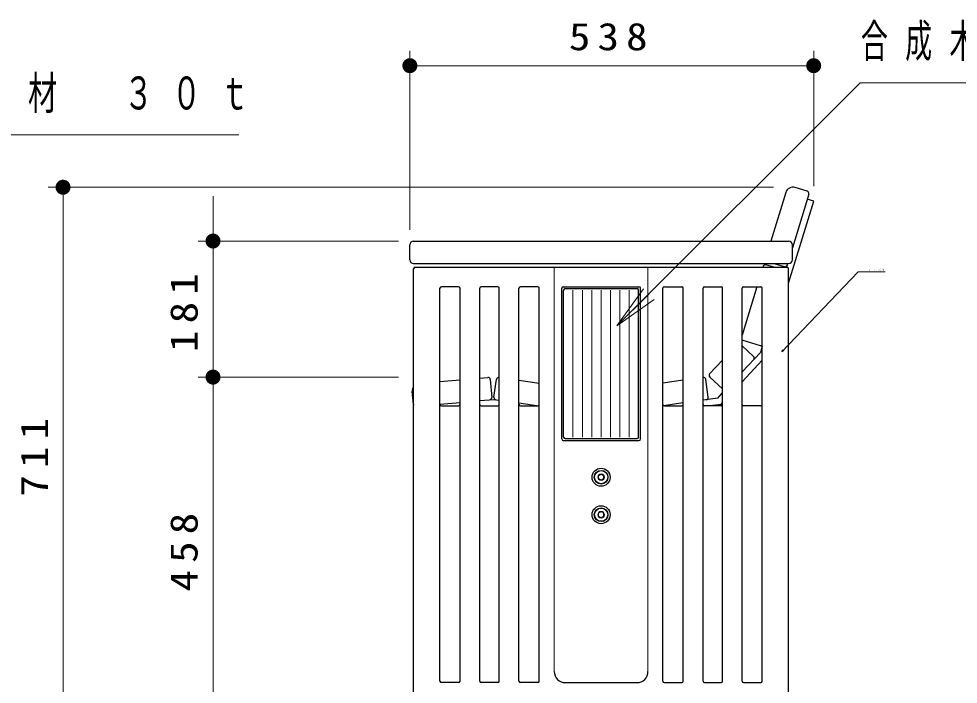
# Model space of a CAD drawing. Units: millimetres on the paper, scale 1:20. Extents: x -365 to 0, y 0 to 257.
# Drawn here: x -210.6 to -148, y 110.6 to 154.9 of the extents above; entities that cross this region are included whole.
import ezdxf

# ---------------------------------------------------------------- set-up
doc = ezdxf.new("R2010")
doc.units = ezdxf.units.MM
doc.layers.add('1_20', color=7, linetype='Continuous', lineweight=25)
doc.styles.add('ＭＳ ゴシック', font='')
doc.styles.get('ＭＳ ゴシック').set_extended_font_data('MS Gothic')

# ---------------------------------------------------------------- blocks, each defined once
blk = doc.blocks.new('filled_dot')
at = {"color": 0, "linetype": 'Continuous', "lineweight": -2, "const_width": 1.25}
blk.add_lwpolyline([(-0.625, 0, 1), (0.625, 0, 1)], format="xyb", close=True, dxfattribs=at)

msp = doc.modelspace()

# ---------------------------------------------------------------- linework, layer by layer
at = {"layer": '1_20', "lineweight": 13}
for p, q in [((-184.559, 140.862), (-184.559, 152.808)), ((-157.636, 143.776), (-157.636, 152.808)), ((-184.559, 151.808), (-157.636, 151.808)), ((-160.314, 143.701), (-208.684, 143.701)), ((-207.684, 108.162), (-207.684, 143.701)), ((-197.684, 128.038), (-197.684, 143.112)), ((-185.309, 140.112), (-198.684, 140.112)), ((-174.934, 138.362), (-174.934, 111.412)), ((-168.684, 138.362), (-168.684, 111.412)), ((-173.684, 127.037), (-173.684, 136.837)), ((-173.059, 127.037), (-173.059, 136.837)), ((-172.434, 127.037), (-172.434, 136.837)), ((-171.809, 127.037), (-171.809, 136.837)), ((-171.184, 127.037), (-171.184, 136.837)), ((-170.756, 134.451), (-168.988, 136.926)), ((-170.756, 134.451), (-168.635, 136.573)), ((-170.559, 127.037), (-170.559, 136.837)), ((-169.934, 127.037), (-169.934, 136.837)), ((-168.281, 136.219), (-170.756, 134.451)), ((-197.684, 105.162), (-197.684, 134.038)), ((-185.309, 131.038), (-198.684, 131.038)), ((-185.309, 131.038), (-198.684, 131.038)), ((-171.976, 124.458), (-171.809, 124.554)), ((-171.976, 124.458), (-171.976, 124.266)), ((-171.976, 124.266), (-171.809, 124.169)), ((-171.809, 124.554), (-171.642, 124.458)), ((-171.809, 124.169), (-171.642, 124.266)), ((-171.642, 124.458), (-171.642, 124.266)), ((-171.976, 121.958), (-171.809, 122.054)), ((-171.976, 121.958), (-171.976, 121.766)), ((-171.976, 121.766), (-171.809, 121.669)), ((-171.809, 122.054), (-171.642, 121.958)), ((-171.809, 121.669), (-171.642, 121.766)), ((-171.642, 121.958), (-171.642, 121.766))]:
    msp.add_line(p, q, dxfattribs=at)
at = {"layer": '1_20'}
for p, q in [((-158.064, 143.43), (-158.876, 143.678)), ((-159.501, 143.346), (-160.49, 140.112)), ((-157.964, 143.242), (-159.059, 139.661)), ((-157.636, 142.776), (-158.066, 142.908)), ((-159.309, 137.304), (-157.636, 142.776)), ((-184.559, 138.862), (-184.559, 139.862)), ((-184.309, 140.112), (-159.309, 140.112)), ((-159.059, 138.862), (-159.059, 139.862)), ((-184.309, 138.612), (-159.309, 138.612)), ((-161.007, 138.421), (-161.025, 138.362)), ((-160.299, 138.362), (-160.819, 138.521)), ((-160.262, 138.612), (-159.599, 138.409)), ((-159.38, 138.612), (-159.456, 138.362)), ((-184.309, 109.462), (-184.309, 138.262)), ((-184.209, 138.362), (-159.409, 138.362)), ((-159.309, 109.462), (-159.309, 138.262)), ((-182.553, 110.762), (-182.553, 136.962)), ((-181.311, 137.062), (-182.453, 137.062)), ((-181.211, 110.762), (-181.211, 136.962)), ((-179.904, 110.762), (-179.904, 136.962)), ((-178.705, 137.062), (-179.804, 137.062)), ((-178.605, 110.762), (-178.605, 136.962)), ((-177.284, 110.762), (-177.284, 136.962)), ((-176.028, 137.062), (-177.184, 137.062)), ((-175.928, 110.762), (-175.928, 136.962)), ((-174.434, 126.912), (-174.434, 136.962)), ((-174.334, 137.062), (-169.284, 137.062)), ((-174.309, 127.037), (-174.309, 136.837)), ((-174.209, 136.937), (-172.759, 136.937)), ((-172.759, 136.937), (-170.859, 136.937)), ((-170.859, 136.937), (-169.409, 136.937)), ((-169.309, 127.037), (-169.309, 136.837)), ((-169.184, 126.912), (-169.184, 136.962)), ((-167.69, 110.762), (-167.69, 136.962)), ((-167.59, 137.062), (-166.434, 137.062)), ((-166.334, 110.762), (-166.334, 136.962)), ((-165.013, 110.762), (-165.013, 136.962)), ((-164.913, 137.062), (-163.814, 137.062)), ((-163.714, 110.762), (-163.714, 136.962)), ((-161.422, 137.062), (-162.407, 133.84)), ((-162.407, 110.762), (-162.407, 136.962)), ((-162.307, 137.062), (-161.165, 137.062)), ((-161.065, 110.762), (-161.065, 136.962)), ((-162.354, 133.5), (-161.207, 133.149)), ((-162.407, 133.134), (-161.643, 132.421)), ((-161.065, 133.099), (-161.192, 132.684)), ((-164.574, 131.257), (-163.714, 132.179)), ((-162.407, 131.381), (-161.192, 132.684)), ((-162.407, 130.721), (-161.065, 132.16)), ((-179.904, 130.972), (-179.362, 131.019)), ((-178.615, 131.017), (-178.605, 131.015)), ((-165.003, 131.017), (-165.013, 131.015)), ((-164.566, 131.045), (-163.714, 130.25)), ((-182.553, 130.74), (-181.211, 130.858)), ((-179.2, 130.883), (-179.095, 129.688)), ((-178.951, 129.701), (-178.784, 130.889)), ((-177.284, 130.83), (-175.928, 130.639)), ((-166.334, 130.83), (-167.69, 130.639)), ((-164.667, 129.701), (-164.834, 130.889)), ((-184.325, 129.23), (-184.399, 130.077)), ((-164.031, 129.64), (-163.714, 129.98)), ((-182.553, 129.235), (-181.211, 129.353)), ((-182.453, 129.112), (-181.311, 129.112)), ((-179.904, 129.467), (-178.959, 129.55)), ((-179.804, 129.112), (-178.705, 129.112)), ((-178.959, 129.55), (-178.605, 129.5)), ((-177.284, 129.314), (-175.971, 129.13)), ((-177.184, 129.112), (-176.028, 129.112)), ((-166.334, 129.316), (-167.649, 129.131)), ((-167.59, 129.112), (-166.434, 129.112)), ((-164.031, 129.64), (-165.013, 129.502)), ((-163.814, 129.112), (-164.913, 129.112)), ((-163.811, 129.216), (-164.553, 129.112)), ((-163.811, 129.216), (-163.714, 129.32)), ((-161.165, 129.112), (-162.307, 129.112)), ((-174.334, 126.812), (-169.284, 126.812)), ((-174.209, 126.937), (-172.759, 126.937)), ((-172.759, 126.937), (-170.859, 126.937)), ((-170.859, 126.937), (-169.409, 126.937)), ((-181.311, 110.662), (-182.453, 110.662)), ((-178.705, 110.662), (-179.804, 110.662)), ((-176.028, 110.662), (-177.184, 110.662)), ((-174.184, 110.662), (-169.434, 110.662)), ((-167.59, 110.662), (-166.434, 110.662)), ((-164.913, 110.662), (-163.814, 110.662)), ((-162.307, 110.662), (-161.165, 110.662))]:
    msp.add_line(p, q, dxfattribs=at)
at = {"layer": '1_20', "color": 4}
for p, q in [((-159.758, 132.728), (-159.673, 132.854)), ((-159.758, 132.728), (-159.654, 132.836)), ((-159.636, 132.819), (-159.758, 132.728))]:
    msp.add_line(p, q, dxfattribs=at)
at = {"layer": '1_20', "lineweight": 13}
for points in [[(-170.756, 134.451), (-154.533, 150.674), (-106.076, 150.674)], [(-240.863, 139.746), (-233.401, 147.207), (-195.963, 147.207)]]:
    msp.add_lwpolyline(points, dxfattribs=at)
at = {"layer": '1_20', "color": 4, "lineweight": 13}
msp.add_lwpolyline([(-159.758, 132.728), (-154.667, 138.061), (-152.875, 138.061)], dxfattribs=at)
at = {"layer": '1_20'}
for centre, radius in [((-171.809, 124.362), 0.6), ((-171.809, 124.362), 0.6), ((-171.809, 124.362), 0.458), ((-171.809, 124.362), 0.438), ((-171.809, 121.862), 0.6), ((-171.809, 121.862), 0.458), ((-171.809, 121.862), 0.438)]:
    msp.add_circle(centre, radius, dxfattribs=at)
at = {"layer": '1_20', "lineweight": 13}
for centre in [(-171.809, 124.362), (-171.809, 121.862)]:
    msp.add_circle(centre, 0.224, dxfattribs=at)
at = {"layer": '1_20'}
for centre, radius, start, end in [((-159.023, 143.2), 0.5, 73, 163), ((-158.107, 143.286), 0.15, 343, 73), ((-184.309, 139.862), 0.25, 90, 180), ((-159.309, 139.862), 0.25, 0, 90), ((-184.309, 138.862), 0.25, 180, 270), ((-160.863, 138.377), 0.15, 73, 163), ((-159.555, 138.553), 0.15, 253, 343), ((-159.309, 138.862), 0.25, 270, 0), ((-184.209, 138.262), 0.1, 90, 180), ((-159.409, 138.262), 0.1, 0, 90), ((-182.453, 136.962), 0.1, 90, 180), ((-181.311, 136.962), 0.1, 0, 90), ((-179.804, 136.962), 0.1, 90, 180), ((-178.705, 136.962), 0.1, 0, 90), ((-177.184, 136.962), 0.1, 90, 180), ((-176.028, 136.962), 0.1, 0, 90), ((-174.334, 136.962), 0.1, 90, 180), ((-174.209, 136.837), 0.1, 90, 180), ((-169.409, 136.837), 0.1, 0, 90), ((-169.284, 136.962), 0.1, 0, 90), ((-167.59, 136.962), 0.1, 90, 180), ((-166.434, 136.962), 0.1, 0, 90), ((-164.913, 136.962), 0.1, 90, 180), ((-163.814, 136.962), 0.1, 0, 90), ((-162.307, 136.962), 0.1, 90, 180), ((-161.165, 136.962), 0.1, 0, 90), ((-161.165, 136.962), 0.1, 0, 90), ((-162.31, 133.644), 0.15, 229.84702, 253), ((-161.163, 133.293), 0.15, 253, 310.51616), ((-161.745, 132.311), 0.15, 317, 47), ((-179.349, 130.87), 0.15, 5, 95), ((-178.636, 130.868), 0.15, 82, 172), ((-164.982, 130.868), 0.15, 8, 98), ((-164.464, 131.155), 0.15, 137, 227), ((-183.901, 130.12), 0.5, 144.65646, 185), ((-179.245, 129.675), 0.15, 275, 5), ((-178.803, 129.68), 0.15, 172, 262), ((-164.815, 129.68), 0.15, 278, 8), ((-184.176, 129.243), 0.15, 185, 207.32435), ((-182.453, 129.212), 0.1, 180, 270), ((-181.311, 129.212), 0.1, 270, 0), ((-179.804, 129.212), 0.1, 180, 270), ((-178.705, 129.212), 0.1, 270, 0), ((-177.184, 129.212), 0.1, 180, 270), ((-176.028, 129.212), 0.1, 270, 0), ((-167.59, 129.212), 0.1, 180, 270), ((-166.434, 129.212), 0.1, 270, 0), ((-164.913, 129.212), 0.1, 180, 270), ((-163.814, 129.212), 0.1, 270, 0), ((-162.307, 129.212), 0.1, 180, 270), ((-161.165, 129.212), 0.1, 270, 0), ((-174.334, 126.912), 0.1, 180, 270), ((-174.209, 127.037), 0.1, 180, 270), ((-169.409, 127.037), 0.1, 270, 0), ((-169.284, 126.912), 0.1, 270, 0), ((-174.184, 111.412), 0.75, 180, 270), ((-169.434, 111.412), 0.75, 270, 0), ((-182.453, 110.762), 0.1, 180, 270), ((-181.311, 110.762), 0.1, 270, 0), ((-179.804, 110.762), 0.1, 180, 270), ((-178.705, 110.762), 0.1, 270, 0), ((-177.184, 110.762), 0.1, 180, 270), ((-176.028, 110.762), 0.1, 270, 0), ((-167.59, 110.762), 0.1, 180, 270), ((-166.434, 110.762), 0.1, 270, 0), ((-164.913, 110.762), 0.1, 180, 270), ((-163.814, 110.762), 0.1, 270, 0), ((-162.307, 110.762), 0.1, 180, 270), ((-161.165, 110.762), 0.1, 270, 0)]:
    msp.add_arc(centre, radius, start, end, dxfattribs=at)

# ---------------------------------------------------------------- block references
at = {"layer": '1_20', "lineweight": 13, "xscale": 0.4, "yscale": 0.4}
msp.add_blockref('filled_dot', (-184.559, 151.808), dxfattribs=at)
for p, rotation in [((-157.636, 151.808), 180), ((-207.684, 143.701), 270), ((-197.684, 140.112), 90), ((-197.684, 131.038), 90), ((-197.684, 131.038), 270)]:
    msp.add_blockref('filled_dot', p, dxfattribs=dict(at, rotation=rotation))

# ---------------------------------------------------------------- texts
at = {"layer": '1_20', "style": 'ＭＳ ゴシック'}
for s, insert, char_height, attachment_point in [('\\T1.64;\\W0.6;合成木材化粧板（リーディング面）', (-154.492, 153.324), 2.199, 4), ('\\T1.33;\\W1.15;538', (-171.098, 152.808), 1.833, 8), ('\\T1.64;\\W0.65;肘掛け：合成木材\u3000３０ｔ', (-232.403, 149.857), 2.199, 4)]:
    msp.add_mtext(s, dxfattribs=dict(at, insert=insert, char_height=char_height, attachment_point=attachment_point))
at = {"layer": '1_20', "char_height": 1.833, "attachment_point": 8, "rotation": 90, "style": 'ＭＳ ゴシック'}
for s, insert in [('\\T1.33;\\W1.15;181', (-198.684, 135.575)), ('\\T1.33;\\W1.15;711', (-208.684, 125.932)), ('\\T1.33;\\W1.15;458', (-198.684, 119.6))]:
    msp.add_mtext(s, dxfattribs=dict(at, insert=insert))
at = {"layer": '1_20', "color": 4, "insert": (-153.945, 138.193), "char_height": 0.11, "attachment_point": 4, "style": 'ＭＳ ゴシック'}
msp.add_mtext('\\T1.64;\\W0.6;脚：アルミ鋳物', dxfattribs=at)

doc.saveas('drawing.dxf')
